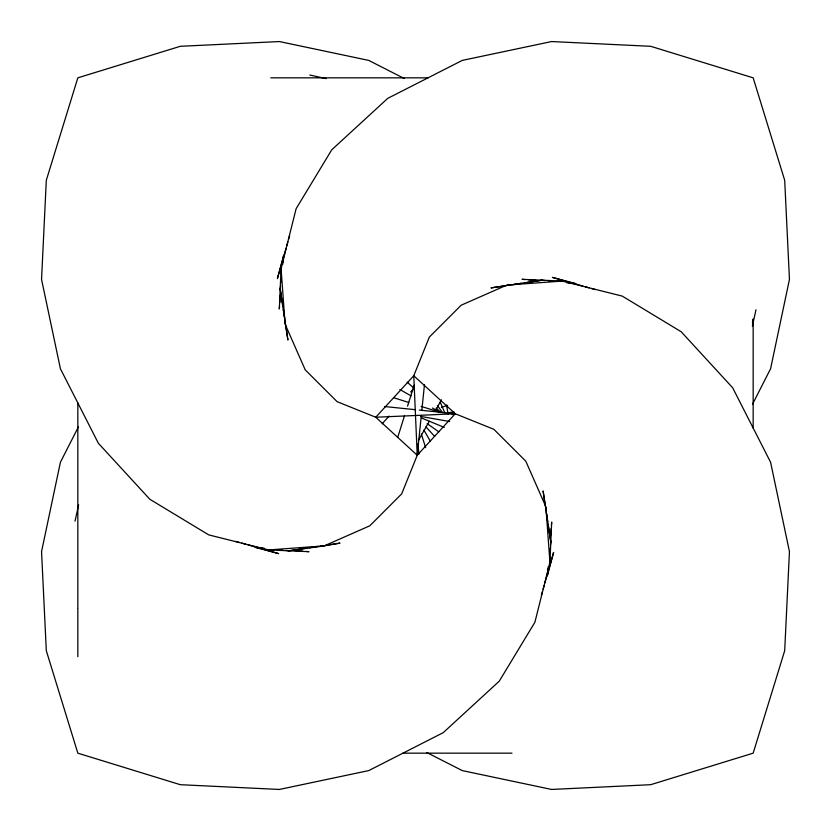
<?xml version="1.0" encoding="UTF-8"?>
<svg xmlns="http://www.w3.org/2000/svg" width="831" height="831" viewBox="0 0 831 831"><rect width="100%" height="100%" fill="white"/><g stroke="black" fill="none" stroke-linecap="round" stroke-linejoin="round"><path stroke-width="1.25" d="M452.23 414.7L452.303 412.103M752.491 404.281L770.586 368.756L789.45 279.393L784.693 180.296L753.166 77.834L650.704 46.307L551.607 41.55L462.244 60.414L387.755 98.349L331.735 149.829L296.116 208.716L281.075 268.797L279.32 308.966L279.528 306.41M78.509 426.719L60.414 462.244L41.55 551.607L46.307 650.704L77.834 753.166L180.296 784.693L279.393 789.45L368.756 770.586L443.245 732.651L499.265 681.171L534.884 622.284L549.925 562.203L551.68 522.034L551.472 524.59M279.839 302.577L280.452 294.912M283.122 261.703L283.631 255.314L277.388 278.614L286.124 247.981M544.876 583.019L553.612 552.386L547.369 575.686L547.878 569.297M550.548 536.088L551.161 528.423M285.781 325.97L287.9 340.035L280.203 288.876L280.463 286.3M280.857 282.426L281.252 278.551M282.706 264.351L283.631 255.314M286.3 550.538L288.876 550.797L324.194 545.894L369.816 525.794L401.674 493.884L417.235 455.253L421.307 415.448M421.836 410.317L424.464 384.628M547.369 575.686L548.294 566.649M549.748 552.449L550.143 548.574M550.538 544.7L550.797 542.124L543.1 490.965L545.219 505.03M752.419 322.792L753.166 319.021L753.166 428.194M75.019 521.193L78.633 504.916M752.367 326.084L755.981 309.807M286.82 245.529L287.869 241.863M288.565 239.411L289.614 235.734M541.386 595.266L542.435 591.589M543.131 589.137L544.18 585.471M397.82 437.013L404.427 416.04M407.543 406.182L414.15 385.21M418.46 440.316L429.347 421.203M435.745 409.953L441.51 399.825M382.177 423.779L389.095 416.071M410.732 391.993L413.329 389.105M281.075 268.797L285.106 324.194L305.206 369.816L337.116 401.674L375.747 417.235L417.235 455.253L455.253 413.765L493.884 429.326L525.794 461.184L545.894 506.806L549.925 562.203M441.448 407.315L447.629 405.372M505.03 285.781L490.965 287.9L542.124 280.203L544.7 280.463M507.596 285.397L510.151 285.012M512.706 284.628L521.66 283.278M524.216 282.893L542.124 280.203M288.876 550.797L306.784 548.107M309.34 547.722L318.294 546.372M320.849 545.988L323.404 545.603M325.97 545.219L340.035 543.1L324.194 545.894L268.797 549.925L208.716 534.884L149.829 499.265L98.349 443.245L60.414 368.756L41.55 279.393L46.307 180.296L77.834 77.834L180.296 46.307L279.393 41.55L368.756 60.414L404.281 78.509M447.732 412.685L454.173 412.114M426.719 752.491L462.244 770.586L551.607 789.45L650.704 784.693L753.166 753.166L784.693 650.704L789.45 551.607L770.586 462.244L732.651 387.755L681.171 331.735L622.284 296.116L562.203 281.075L506.806 285.106L461.184 305.206L429.326 337.116L413.765 375.747L375.747 417.235L455.253 413.765L413.765 375.747L417.235 455.253M270.781 77.834L428.194 77.834M402.806 753.166L511.979 753.166M562.203 281.075L522.034 279.32L524.59 279.528M268.797 549.925L308.966 551.68L306.41 551.472M528.423 279.839L536.088 280.452M569.297 283.122L575.686 283.631L552.386 277.388L583.019 286.124M247.981 544.876L278.614 553.612L255.314 547.369L261.703 547.878M294.912 550.548L302.577 551.161M548.574 280.857L552.449 281.252M566.649 282.706L575.686 283.631M384.628 406.536L415.448 409.693M419.302 410.088L455.253 413.765M255.314 547.369L264.351 548.294M278.551 549.748L282.426 550.143M420.559 416.393L449.633 421.514M309.807 75.019L326.084 78.633M585.471 286.82L589.137 287.869M591.589 288.565L595.266 289.614M235.734 541.386L239.411 542.435M241.863 543.131L245.529 544.18M393.987 397.82L408.79 402.484M421.12 406.369L440.856 412.591M421.494 417.983L444.273 427.414M399.825 389.49L411.075 395.888M432.442 408.052L440.316 412.54M427.165 423.665L438.82 431.829M407.221 382.177L413.007 387.371M436.109 408.135L440.929 412.467M425.971 426.926L434.706 436.462M437.376 405.445L442.663 412.81M423.935 430.105L430.427 441.344M440.222 402.121L444.824 412.83M421.348 434.031L425.628 447.629M446.434 405.029L448.138 413.942M545.603 507.596L545.988 510.151M546.372 512.706L547.722 521.66M548.107 524.216L550.797 542.124M280.203 288.876L282.893 306.784M283.278 309.34L284.628 318.294M285.012 320.849L285.397 323.404M417.983 443.858L418.886 454.173M77.834 402.806L77.834 608.458M77.834 609.123L77.834 656.698"/></g></svg>
